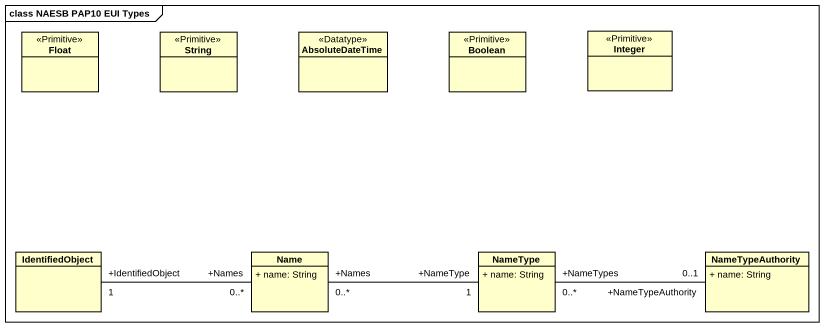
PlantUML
@startuml
mainframe class NAESB PAP10 EUI Types
hide circle
hide empty members
skinparam classAttributeIconSize 0
class Float <<Primitive>>
class String <<Primitive>>
class AbsoluteDateTime <<Datatype>>
class Boolean <<Primitive>>
class Integer <<Primitive>>
class IdentifiedObject
class Name {
  + name: String
}
class NameType {
  + name: String
}
class NameTypeAuthority {
  + name: String
}
Name "+Names\n0..*" -left- "+IdentifiedObject\n1" IdentifiedObject
Name "+Names\n0..*" -right- "+NameType\n1" NameType
NameType "+NameTypes\n0..*" -right- "+NameTypeAuthority\n0..1" NameTypeAuthority
@enduml
